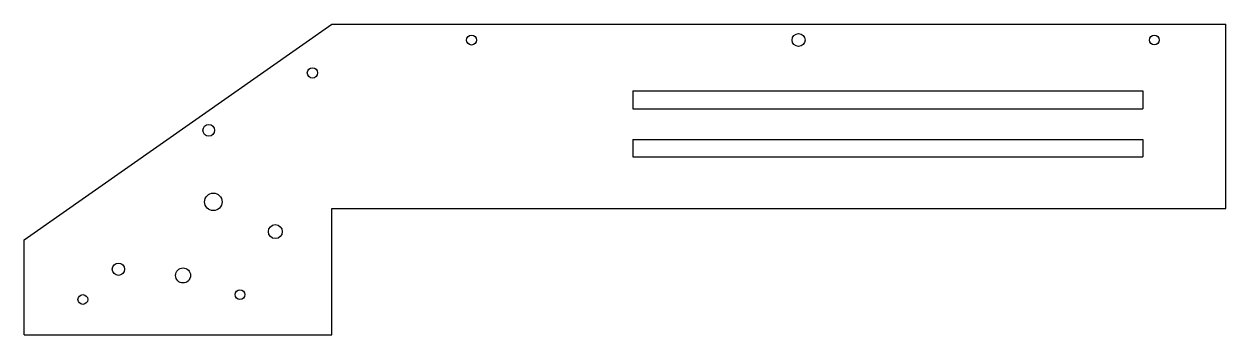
# Model space of a CAD drawing. Header units: millimetres. Extents: x 0 to 1179, y 0 to 305.
import ezdxf

# ---------------------------------------------------------------- set-up
doc = ezdxf.new("R2010")
doc.units = ezdxf.units.MM

msp = doc.modelspace()

# ---------------------------------------------------------------- linework, layer by layer
at = {"color": 7, "linetype": 'Continuous'}
for p, q in [((0, 93.4), (301.8, 305.1)), ((301.8, 305.1), (1179.1, 305.1)), ((1179.1, 124.1), (1179.1, 305.1)), ((597.2, 239.6), (1097.6, 239.6)), ((597.2, 239.6), (597.2, 221.9)), ((1097.6, 239.6), (1097.6, 221.9)), ((597.2, 221.9), (1097.6, 221.9)), ((597.2, 191.9), (1097.6, 191.9)), ((597.2, 191.9), (597.2, 174.9)), ((1097.6, 191.9), (1097.6, 174.9)), ((597.2, 174.9), (1097.6, 174.9)), ((301.8, 0), (301.8, 124.1)), ((301.8, 124.1), (1179.1, 124.1)), ((0, 0), (0, 93.4)), ((0, 0), (301.8, 0))]:
    msp.add_line(p, q, dxfattribs=at)
for centre, radius in [((759.8, 289.4), 6.35), ((439, 289.4), 4.91), ((1108.9, 289.4), 4.75), ((282.9, 257.1), 5.03), ((181.2, 200.8), 5.76), ((185.7, 130.6), 8.55), ((246.5, 101.4), 6.84), ((92.6, 64.5), 6.05), ((156, 58.4), 7.37), ((57.7, 34.8), 4.79), ((211.8, 39.6), 4.79)]:
    msp.add_circle(centre, radius, dxfattribs=at)

doc.saveas('drawing.dxf')
